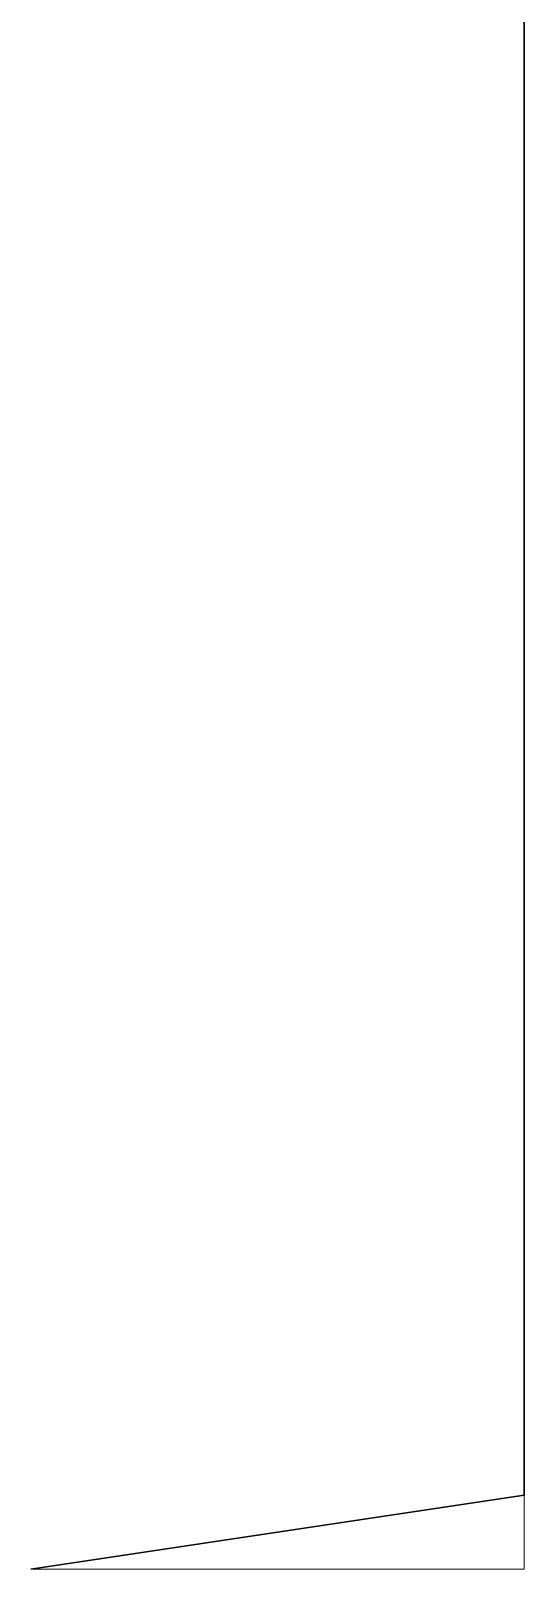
# Model space of a CAD drawing. Header units: millimetres. Extents: x -667 to -468, y -723 to -475.
# Drawn here: x -584.151 to -583.651, y -496.045 to -494.484 of the extents above; entities that cross this region are included whole.
import ezdxf

# ---------------------------------------------------------------- set-up
doc = ezdxf.new("R2010")
doc.units = ezdxf.units.MM
doc.layers.get('0').update_dxf_attribs({"lineweight": 9})
doc.layers.add('dinding', color=36, linetype='Continuous', lineweight=9)

msp = doc.modelspace()

# ---------------------------------------------------------------- linework, layer by layer
at = {"lineweight": 30}
msp.add_lwpolyline([(-584.1511, -496.0449), (-583.6511, -495.9699), (-583.6511, -494.4449)], dxfattribs=at)
at = {"layer": 'dinding'}
for p, q in [((-583.6511, -495.7449), (-583.6511, -494.4449)), ((-583.6511, -495.9699), (-583.6511, -495.7449)), ((-584.1511, -496.0449), (-583.6511, -495.9699)), ((-583.6511, -496.0449), (-583.6511, -495.9699)), ((-584.1511, -496.0449), (-583.6511, -496.0449))]:
    msp.add_line(p, q, dxfattribs=at)

doc.saveas('drawing.dxf')
